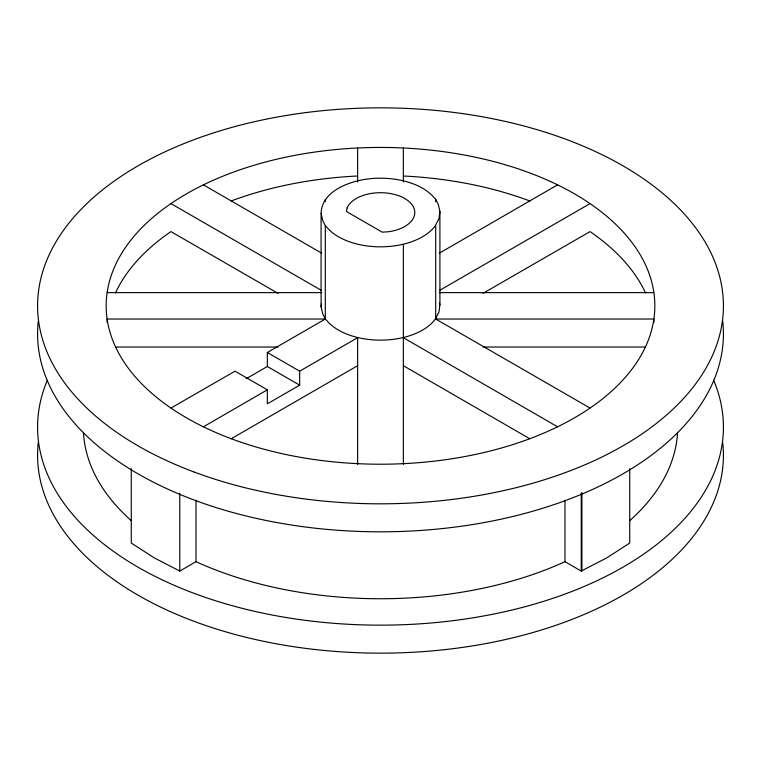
<?xml version="1.0" encoding="UTF-8"?>
<svg xmlns="http://www.w3.org/2000/svg" width="761" height="761" viewBox="0 0 761 761"><rect width="100%" height="100%" fill="white"/><g stroke="black" fill="none" stroke-linecap="round" stroke-linejoin="round"><path stroke-width="1.14" d="M321.085 213.489C321.599 193.418 343.591 183.829 360.514 180.186A59.444 34.321 0 0 1 434.084 197.651L435.692 199.306L438.26 204.405L439.915 211.52L439.915 304.847L438.973 312L435.111 319.382A59.444 34.321 0 0 1 403.967 337.361L400.486 338.15A59.444 34.321 0 0 1 326.916 320.685L325.308 319.03L322.74 313.932L321.085 306.816L321.085 213.489L322.74 220.604L325.308 225.703L326.916 227.358A59.444 34.321 0 0 0 400.486 244.823L403.967 244.034A59.444 34.321 0 0 0 435.111 226.046L438.973 218.673L439.915 211.52M321.085 306.816L321.494 303.753M203.425 426.807L267.339 389.832L235.016 371.168L170.959 408.067M357.641 464.334L357.641 337.703L299.672 371.168L299.672 385.161L267.339 366.498L267.339 352.495L325.308 319.03L325.308 225.703M439.344 253.175L557.575 184.856M246.126 378.75L267.339 366.498M439.81 290.264L590.041 203.606M299.672 385.161L267.339 403.834L267.339 389.832M231.182 438.774L357.641 365.699M483.026 293.327L590.041 231.601A274.34 158.383 0 0 1 645.49 292.842M131.273 468.633L131.273 543.059L154.188 557.832L179.767 571.054L196.015 561.675L198.345 562.74A297.199 171.586 0 0 0 562.655 562.74L564.985 561.675L581.233 571.054L606.812 557.832L629.728 543.059L629.728 468.633M357.641 176.01L354.683 176.152A274.34 158.383 0 0 0 231.087 200.999M107.13 292.633L321.751 292.633M439.249 292.633L653.87 292.633M325.308 319.03L107.13 319.03L107.13 322.531M435.692 225.703L435.692 319.03L653.87 319.03L653.87 322.531M115.434 347.035L277.879 347.035M483.121 347.035L645.566 347.035M403.359 176.01L406.317 176.152A274.34 158.383 0 0 1 529.913 200.999M435.692 319.03L590.041 408.067M170.959 203.606L321.19 290.264M277.974 293.327L170.959 231.601A274.34 158.383 0 0 0 115.51 292.842M267.339 352.495L299.672 371.168M203.425 184.856L321.656 253.175M403.359 337.703L557.575 426.807M403.359 365.699L529.818 438.774M439.439 302.821L439.915 304.847M581.918 492.795L581.918 570.769M581.233 493.08L581.233 571.054M564.985 500.243L564.985 561.675M435.692 199.306L435.692 201.665M403.359 148.005L403.359 181.946M403.359 244.367L403.359 464.334M357.641 148.005L357.641 181.946M325.308 199.306L325.308 201.665M196.015 500.243L196.015 561.675M179.767 493.08L179.767 571.054M722.722 321.18A342.916 197.984 0 0 1 380.5 531.815A342.916 197.984 0 0 1 38.278 321.18M713.609 380.148A342.916 197.984 0 0 1 380.5 625.152A342.916 197.984 0 0 1 47.391 380.148M677.547 432.552A297.199 171.586 0 0 1 629.747 520.619M131.253 520.619A297.199 171.586 0 0 1 83.453 432.552M722.722 442.502A342.916 197.984 0 0 1 380.5 653.147A342.916 197.984 0 0 1 38.278 442.502M107.377 290.93L106.901 294.231A274.34 158.383 0 0 0 106.901 317.432L107.377 320.742A274.34 158.383 0 0 0 354.683 463.516L360.41 463.791A274.34 158.383 0 0 0 400.59 463.791L406.317 463.516A274.34 158.383 0 0 0 653.623 320.742L654.099 317.432A274.34 158.383 0 0 0 654.099 294.231L653.623 290.93A274.34 158.383 0 0 0 406.317 148.148L400.59 147.872A274.34 158.383 0 0 0 360.41 147.872L354.683 148.148A274.34 158.383 0 0 0 107.377 290.93M347.149 207.886L346.436 211.501L382.231 232.172L388.49 231.753A34.293 19.796 0 0 0 414.688 210.949A34.293 19.796 0 0 0 383.183 192.761A34.293 19.796 0 0 0 347.149 207.886M193.732 471.877A342.916 197.984 0 0 0 722.95 316.195A342.916 197.984 0 0 0 224.818 129.427A342.916 197.984 0 0 0 193.732 471.877"/></g></svg>
